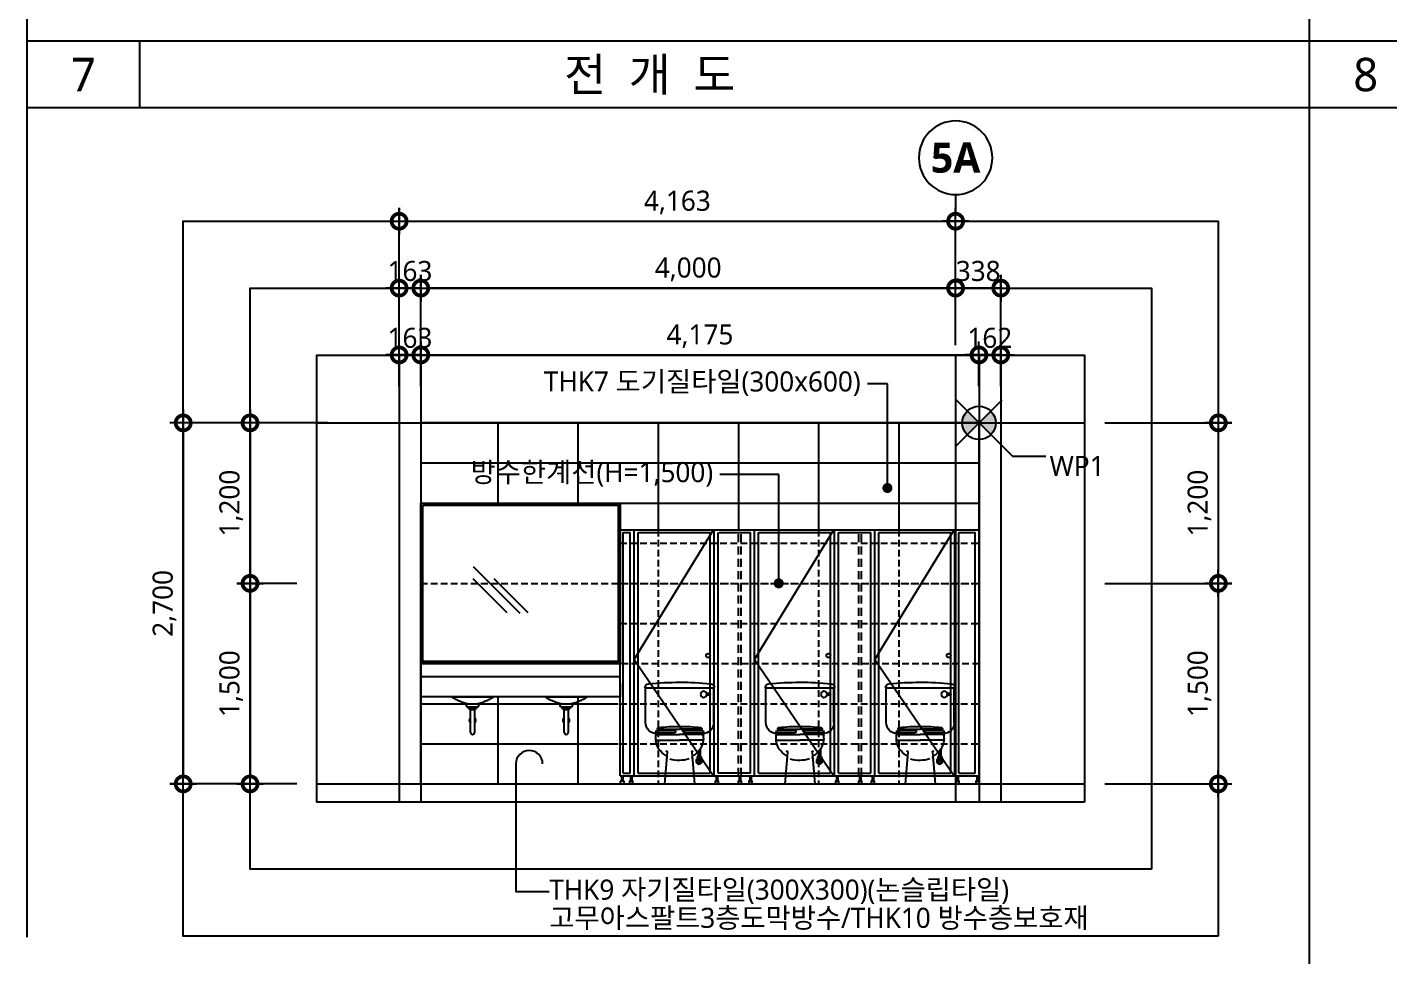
# Model space of a CAD drawing. Header units: millimetres. Extents: x 2213 to 82676, y 1050 to 28650.
# Drawn here: x 59543 to 69727, y 1050 to 8054 of the extents above; entities that cross this region are included whole.
import ezdxf
from ezdxf import colors
from ezdxf.entities.mleader import LeaderData, LeaderLine
from ezdxf.enums import TextEntityAlignment as Align
from ezdxf.math import Vec2, Vec3

# ---------------------------------------------------------------- set-up
doc = ezdxf.new("R2010")
doc.units = ezdxf.units.MM
doc.header["$LTSCALE"] = 200
doc.header["$PDMODE"] = 3
for name, pattern in [('CEN', [62, 60, -1, 0, -1]), ('HID', [2.3, 1.5, -0.8]), ('HIDDEN', [0.375, 0.25, -0.125])]:
    doc.linetypes.add(name, pattern=pattern)
doc.layers.get('Defpoints').update_dxf_attribs({"color": 137})
for name, color, linetype in [('01-CEN', 1, 'CEN'), ('01HAT', 8, 'Continuous'), ('01TEX', 3, 'Continuous'), ('01TOILET', 6, 'Continuous'), ('1', 1, 'Continuous'), ('2', 2, 'Continuous'), ('3', 3, 'Continuous'), ('5', 5, 'Continuous'), ('DIM', 7, 'Continuous'), ('DIM1', 7, 'Continuous'), ('SYM', 6, 'Continuous'), ('SYM-BUB', 3, 'Continuous'), ('SYM-LEAD', 6, 'Continuous'), ('TEXT', 3, 'Continuous'), ('방수한계선', 4, 'HIDDEN')]:
    doc.layers.add(name, color=color, linetype=linetype)
doc.layers.add('02Waste', color=171, linetype='Continuous', plot=False)
doc.styles.add('HY-M', font='malgun.ttf')
doc.styles.get("Standard").update_dxf_attribs({"font": 'malgun.ttf'})
doc.styles.add('맑은고딕', font='malgun.ttf')
doc.styles.add('맑은고딕B', font='malgunbd.ttf')
doc.styles.add('스타일1', font='malgun.ttf')
doc.linetypes.add('WIREMESH2', pattern='A,5,-0.25,["X",Standard,S=1,R=0,X=-0.32,Y=-0.5],-0.25', length=5.5)
doc.dimstyles.new('CJA-50', dxfattribs={"dimscale": 50, "dimtxt": 3, "dimasz": 1, "dimexe": 2, "dimexo": 3, "dimgap": 1, "dimtad": 1, "dimdec": 0, "dimzin": 1, "dimdsep": 46, "dimlunit": 6, "dimtxsty": '스타일1', "dimblk": 'GAUN-DOT', "dimcen": -2, "dimdle": 2, "dimclrd": 256, "dimclre": 256, "dimclrt": 3, "dimadec": 0, "dimazin": 0, "dimtfac": 1, "dimtdec": 0, "dimtix": 1, "dimtmove": 2, "dimatfit": 3, "dimldrblk": 'DOTSMALL', "dimfxl": 1, "dimtolj": 1, "dimtzin": 1, "dimarcsym": 0})

# ---------------------------------------------------------------- blocks, each defined once
blk = doc.blocks.new('GAUN-DOT')
at = {"linetype": 'ByBlock'}
for p, q in [((2, 0), (-2, 0)), ((0, -2), (0, 2))]:
    blk.add_line(p, q, dxfattribs=at)
at = {"const_width": 2.25}
blk.add_lwpolyline([(0, 0.28125, 1), (0, -0.28125, 1)], format="xyb", close=True, dxfattribs=at)
blk = doc.blocks.new('*D160')
at = {"layer": 'Defpoints', "color": 0, "transparency": 16777216}
for p in [(66487, 6603), (62325, 5527), (66487, 5527)]:
    blk.add_point(p, dxfattribs=at)
at = {"layer": 'DIM', "lineweight": -2, "transparency": 16777216}
for p, q in [((62325, 5677), (62325, 6703)), ((66487, 5677), (66487, 6703)), ((62375, 6603), (66437, 6603))]:
    blk.add_line(p, q, dxfattribs=at)
at = {"layer": 'DIM', "lineweight": -2, "transparency": 16777216, "xscale": 50, "yscale": 50, "zscale": 50, "rotation": 180}
blk.add_blockref('GAUN-DOT', (62325, 6603), dxfattribs=at)
at = {"layer": 'DIM', "lineweight": -2, "transparency": 16777216, "xscale": 50, "yscale": 50, "zscale": 50}
blk.add_blockref('GAUN-DOT', (66487, 6603), dxfattribs=at)
at = {"layer": 'DIM', "color": 3, "transparency": 16777216, "insert": (64406, 6743), "char_height": 150, "attachment_point": 5, "style": '맑은고딕'}
blk.add_mtext('\\A1;4,163', dxfattribs=at)
blk = doc.blocks.new('_DotSmall')
at = {"layer": 'DIM'}
h = blk.add_hatch(color=256, dxfattribs=at)
edge = h.paths.add_edge_path()
edge.add_arc((0, 0), 0.2, 0, 360)
at = {"layer": 'DIM', "linetype": 'ByBlock'}
blk.add_circle((0, 0), 0.2, dxfattribs=at)
blk = doc.blocks.new('*D161')
at = {"layer": 'Defpoints', "color": 0, "transparency": 16777216}
for p in [(66487, 6103), (66487, 5527), (66825, 5527)]:
    blk.add_point(p, dxfattribs=at)
at = {"layer": 'DIM', "lineweight": -2, "transparency": 16777216}
for p, q in [((66487, 5677), (66487, 6203)), ((66825, 5677), (66825, 6203)), ((66437, 6103), (66387, 6103)), ((66825, 6103), (66487, 6103)), ((66875, 6103), (66925, 6103))]:
    blk.add_line(p, q, dxfattribs=at)
at = {"layer": 'DIM', "lineweight": -2, "transparency": 16777216, "xscale": 50, "yscale": 50, "zscale": 50}
blk.add_blockref('GAUN-DOT', (66487, 6103), dxfattribs=at)
at = {"layer": 'DIM', "lineweight": -2, "transparency": 16777216, "xscale": 50, "yscale": 50, "zscale": 50, "rotation": 180}
blk.add_blockref('GAUN-DOT', (66825, 6103), dxfattribs=at)
at = {"layer": 'DIM', "color": 3, "transparency": 16777216, "insert": (66656, 6230), "char_height": 150, "attachment_point": 5, "style": '맑은고딕'}
blk.add_mtext('\\A1;338', dxfattribs=at)
blk = doc.blocks.new('*D162')
at = {"layer": 'Defpoints', "color": 0, "transparency": 16777216}
for p in [(62487, 6103), (62487, 5527), (66487, 5527)]:
    blk.add_point(p, dxfattribs=at)
at = {"layer": 'DIM', "lineweight": -2, "transparency": 16777216}
for p, q in [((62487, 5677), (62487, 6203)), ((66487, 5677), (66487, 6203)), ((66437, 6103), (62537, 6103))]:
    blk.add_line(p, q, dxfattribs=at)
at = {"layer": 'DIM', "lineweight": -2, "transparency": 16777216, "xscale": 50, "yscale": 50, "zscale": 50, "rotation": 180}
blk.add_blockref('GAUN-DOT', (62487, 6103), dxfattribs=at)
at = {"layer": 'DIM', "lineweight": -2, "transparency": 16777216, "xscale": 50, "yscale": 50, "zscale": 50}
blk.add_blockref('GAUN-DOT', (66487, 6103), dxfattribs=at)
at = {"layer": 'DIM', "color": 3, "transparency": 16777216, "insert": (64487, 6243), "char_height": 150, "attachment_point": 5, "style": '맑은고딕'}
blk.add_mtext('\\A1;4,000', dxfattribs=at)
blk = doc.blocks.new('*D163')
at = {"layer": 'Defpoints', "color": 0, "transparency": 16777216}
for p in [(62325, 6103), (62325, 5527), (62487, 5527)]:
    blk.add_point(p, dxfattribs=at)
at = {"layer": 'DIM', "lineweight": -2, "transparency": 16777216}
for p, q in [((62325, 5677), (62325, 6203)), ((62487, 5677), (62487, 6203)), ((62275, 6103), (62225, 6103)), ((62487, 6103), (62325, 6103)), ((62537, 6103), (62587, 6103))]:
    blk.add_line(p, q, dxfattribs=at)
at = {"layer": 'DIM', "lineweight": -2, "transparency": 16777216, "xscale": 50, "yscale": 50, "zscale": 50}
blk.add_blockref('GAUN-DOT', (62325, 6103), dxfattribs=at)
at = {"layer": 'DIM', "lineweight": -2, "transparency": 16777216, "xscale": 50, "yscale": 50, "zscale": 50, "rotation": 180}
blk.add_blockref('GAUN-DOT', (62487, 6103), dxfattribs=at)
at = {"layer": 'DIM', "color": 3, "transparency": 16777216, "insert": (62406, 6230), "char_height": 150, "attachment_point": 5, "style": '맑은고딕'}
blk.add_mtext('\\A1;163', dxfattribs=at)
blk = doc.blocks.new('*D164')
at = {"layer": 'Defpoints', "color": 0, "transparency": 16777216}
for p in [(61939, 5095), (60710, 2395), (61710, 2395)]:
    blk.add_point(p, dxfattribs=at)
at = {"layer": 'DIM', "lineweight": -2, "transparency": 16777216}
for p, q in [((61789, 5095), (60610, 5095)), ((60710, 5045), (60710, 2445)), ((61560, 2395), (60610, 2395))]:
    blk.add_line(p, q, dxfattribs=at)
at = {"layer": 'DIM', "lineweight": -2, "transparency": 16777216, "xscale": 50, "yscale": 50, "zscale": 50}
for p, rotation in [((60710, 5095), 90), ((60710, 2395), 270)]:
    blk.add_blockref('GAUN-DOT', p, dxfattribs=dict(at, rotation=rotation))
at = {"layer": 'DIM', "color": 3, "transparency": 16777216, "insert": (60570, 3745), "char_height": 150, "attachment_point": 5, "rotation": 90, "style": '맑은고딕'}
blk.add_mtext('\\A1;2,700', dxfattribs=at)
blk = doc.blocks.new('*D165')
at = {"layer": 'Defpoints', "color": 0, "transparency": 16777216}
for p in [(61851, 5095), (61210, 3895), (61710, 3895)]:
    blk.add_point(p, dxfattribs=at)
at = {"layer": 'DIM', "lineweight": -2, "transparency": 16777216}
for p, q in [((61701, 5095), (61110, 5095)), ((61210, 5045), (61210, 3945)), ((61560, 3895), (61110, 3895))]:
    blk.add_line(p, q, dxfattribs=at)
at = {"layer": 'DIM', "lineweight": -2, "transparency": 16777216, "xscale": 50, "yscale": 50, "zscale": 50}
for p, rotation in [((61210, 5095), 90), ((61210, 3895), 270)]:
    blk.add_blockref('GAUN-DOT', p, dxfattribs=dict(at, rotation=rotation))
at = {"layer": 'DIM', "color": 3, "transparency": 16777216, "insert": (61069, 4495), "char_height": 150, "attachment_point": 5, "rotation": 90, "style": '맑은고딕'}
blk.add_mtext('\\A1;1,200', dxfattribs=at)
blk = doc.blocks.new('*D166')
at = {"layer": 'Defpoints', "color": 0, "transparency": 16777216}
for p in [(61710, 3895), (61210, 2395), (61710, 2395)]:
    blk.add_point(p, dxfattribs=at)
at = {"layer": 'DIM', "lineweight": -2, "transparency": 16777216}
for p, q in [((61560, 3895), (61110, 3895)), ((61210, 3845), (61210, 2445)), ((61560, 2395), (61110, 2395))]:
    blk.add_line(p, q, dxfattribs=at)
at = {"layer": 'DIM', "lineweight": -2, "transparency": 16777216, "xscale": 50, "yscale": 50, "zscale": 50}
for p, rotation in [((61210, 3895), 90), ((61210, 2395), 270)]:
    blk.add_blockref('GAUN-DOT', p, dxfattribs=dict(at, rotation=rotation))
at = {"layer": 'DIM', "color": 3, "transparency": 16777216, "insert": (61069, 3145), "char_height": 150, "attachment_point": 5, "rotation": 90, "style": '맑은고딕'}
blk.add_mtext('\\A1;1,500', dxfattribs=at)
blk = doc.blocks.new('*D167')
at = {"layer": 'Defpoints', "color": 0, "transparency": 16777216}
for p in [(67452, 5095), (67452, 3895), (68452, 3895)]:
    blk.add_point(p, dxfattribs=at)
at = {"layer": 'DIM', "lineweight": -2, "transparency": 16777216}
for p, q in [((67602, 5095), (68552, 5095)), ((68452, 5045), (68452, 3945)), ((67602, 3895), (68552, 3895))]:
    blk.add_line(p, q, dxfattribs=at)
at = {"layer": 'DIM', "lineweight": -2, "transparency": 16777216, "xscale": 50, "yscale": 50, "zscale": 50}
for p, rotation in [((68452, 5095), 90), ((68452, 3895), 270)]:
    blk.add_blockref('GAUN-DOT', p, dxfattribs=dict(at, rotation=rotation))
at = {"layer": 'DIM', "color": 3, "transparency": 16777216, "insert": (68311, 4495), "char_height": 150, "attachment_point": 5, "rotation": 90, "style": '맑은고딕'}
blk.add_mtext('\\A1;1,200', dxfattribs=at)
blk = doc.blocks.new('*D168')
at = {"layer": 'Defpoints', "color": 0, "transparency": 16777216}
for p in [(67452, 3895), (67452, 2395), (68452, 2395)]:
    blk.add_point(p, dxfattribs=at)
at = {"layer": 'DIM', "lineweight": -2, "transparency": 16777216}
for p, q in [((67602, 3895), (68552, 3895)), ((68452, 3845), (68452, 2445)), ((67602, 2395), (68552, 2395))]:
    blk.add_line(p, q, dxfattribs=at)
at = {"layer": 'DIM', "lineweight": -2, "transparency": 16777216, "xscale": 50, "yscale": 50, "zscale": 50}
for p, rotation in [((68452, 3895), 90), ((68452, 2395), 270)]:
    blk.add_blockref('GAUN-DOT', p, dxfattribs=dict(at, rotation=rotation))
at = {"layer": 'DIM', "color": 3, "transparency": 16777216, "insert": (68311, 3145), "char_height": 150, "attachment_point": 5, "rotation": 90, "style": '맑은고딕'}
blk.add_mtext('\\A1;1,500', dxfattribs=at)
blk = doc.blocks.new('NEW_BUB')
at = {"layer": 'SYM-BUB', "color": 6}
blk.add_line((0, 3), (0, 0), dxfattribs=at)
blk.add_circle((0, 8.5), 5.5, dxfattribs=at)
at = {"layer": 'SYM-BUB', "color": 3, "style": '맑은고딕B'}
blk.add_attdef('X', text='', height=4.5, dxfattribs=at).set_placement((0, 8.5), align=Align.MIDDLE)
blk = doc.blocks.new('*D169')
at = {"layer": 'Defpoints', "color": 0, "transparency": 16777216}
for p in [(66662, 5603), (62487, 5220), (66662, 5220)]:
    blk.add_point(p, dxfattribs=at)
at = {"layer": 'DIM', "lineweight": -2, "transparency": 16777216}
for p, q in [((62487, 5370), (62487, 5703)), ((62537, 5603), (66612, 5603)), ((66662, 5370), (66662, 5703))]:
    blk.add_line(p, q, dxfattribs=at)
at = {"layer": 'DIM', "lineweight": -2, "transparency": 16777216, "xscale": 50, "yscale": 50, "zscale": 50, "rotation": 180}
blk.add_blockref('GAUN-DOT', (62487, 5603), dxfattribs=at)
at = {"layer": 'DIM', "lineweight": -2, "transparency": 16777216, "xscale": 50, "yscale": 50, "zscale": 50}
blk.add_blockref('GAUN-DOT', (66662, 5603), dxfattribs=at)
at = {"layer": 'DIM', "color": 3, "transparency": 16777216, "insert": (64575, 5743), "char_height": 150, "attachment_point": 5, "style": '맑은고딕'}
blk.add_mtext('\\A1;4,175', dxfattribs=at)
blk = doc.blocks.new('*D170')
at = {"layer": 'Defpoints', "color": 0, "transparency": 16777216}
for p in [(66662, 5603), (66662, 5220), (66825, 5220)]:
    blk.add_point(p, dxfattribs=at)
at = {"layer": 'DIM', "lineweight": -2, "transparency": 16777216}
for p, q in [((66612, 5603), (66562, 5603)), ((66662, 5370), (66662, 5703)), ((66825, 5603), (66662, 5603)), ((66825, 5370), (66825, 5703)), ((66875, 5603), (66925, 5603))]:
    blk.add_line(p, q, dxfattribs=at)
at = {"layer": 'DIM', "lineweight": -2, "transparency": 16777216, "xscale": 50, "yscale": 50, "zscale": 50}
blk.add_blockref('GAUN-DOT', (66662, 5603), dxfattribs=at)
at = {"layer": 'DIM', "lineweight": -2, "transparency": 16777216, "xscale": 50, "yscale": 50, "zscale": 50, "rotation": 180}
blk.add_blockref('GAUN-DOT', (66825, 5603), dxfattribs=at)
at = {"layer": 'DIM', "color": 3, "transparency": 16777216, "insert": (66743, 5730), "char_height": 150, "attachment_point": 5, "style": '맑은고딕'}
blk.add_mtext('\\A1;162', dxfattribs=at)
blk = doc.blocks.new('*D171')
at = {"layer": 'Defpoints', "color": 0, "transparency": 16777216}
for p in [(62325, 5603), (62325, 5220), (62487, 5220)]:
    blk.add_point(p, dxfattribs=at)
at = {"layer": 'DIM', "lineweight": -2, "transparency": 16777216}
for p, q in [((62275, 5603), (62225, 5603)), ((62325, 5370), (62325, 5703)), ((62487, 5603), (62325, 5603)), ((62487, 5370), (62487, 5703)), ((62537, 5603), (62587, 5603))]:
    blk.add_line(p, q, dxfattribs=at)
at = {"layer": 'DIM', "lineweight": -2, "transparency": 16777216, "xscale": 50, "yscale": 50, "zscale": 50}
blk.add_blockref('GAUN-DOT', (62325, 5603), dxfattribs=at)
at = {"layer": 'DIM', "lineweight": -2, "transparency": 16777216, "xscale": 50, "yscale": 50, "zscale": 50, "rotation": 180}
blk.add_blockref('GAUN-DOT', (62487, 5603), dxfattribs=at)
at = {"layer": 'DIM', "color": 3, "transparency": 16777216, "insert": (62406, 5730), "char_height": 150, "attachment_point": 5, "style": '맑은고딕'}
blk.add_mtext('\\A1;163', dxfattribs=at)
blk = doc.blocks.new('_DOT')
at = {"color": 0, "linetype": 'ByBlock'}
blk.add_line((-0.5, 0), (-1, 0), dxfattribs=at)
at = {"color": 0, "linetype": 'ByBlock', "const_width": 0.5}
blk.add_lwpolyline([(-0.25, 0, 1), (0.25, 0, 1)], format="xyb", close=True, dxfattribs=at)
blk = doc.blocks.new('WP21')
at = {"layer": 'SYM'}
h = blk.add_hatch(color=6, dxfattribs=at)
edge = h.paths.add_edge_path()
edge.add_ellipse((0, 0), major_axis=(0, 2.5), ratio=1, start_angle=405, end_angle=495)
edge.add_line((-1.77, -1.77), (0, 0))
edge.add_line((0, 0), (-1.77, 1.77))
edge = h.paths.add_edge_path()
edge.add_ellipse((0, 0), major_axis=(0, 2.5), ratio=1, start_angle=225, end_angle=315)
edge.add_line((1.77, 1.77), (0, 0))
edge.add_line((0, 0), (1.77, -1.77))
at = {"layer": 'SYM', "color": 6}
for p, q in [((-3.44, -3.44), (5, 5)), ((5, 5), (10, 5)), ((-3.44, 3.44), (3.44, -3.44))]:
    blk.add_line(p, q, dxfattribs=at)
blk.add_ellipse((0, 0), major_axis=(0, 2.5), ratio=1, start_param=5.497787, end_param=11.780972, dxfattribs=at)
at = {"layer": 'SYM', "color": 3, "linetype": 'WIREMESH2', "style": '스타일1'}
blk.add_attdef('WP', text='', height=3, dxfattribs=at).set_placement((10.55, 5), align=Align.MIDDLE_LEFT)
blk = doc.blocks.new('로우탱크-대변기')
at = {"layer": '01TOILET'}
for p, q in [((-75, -209), (-75, 50)), ((434, 50), (-74, 50)), ((-41, 7), (-22, 7)), ((435, -209), (435, 50)), ((-41, -7), (-22, -7)), ((5, -287), (144, -287)), ((7, -269), (144, -269)), ((36, -294), (10, -294)), ((10, -300), (180, -300)), ((16, -259), (180, -259)), ((36, -259), (36, -269)), ((36, -287), (36, -300)), ((47, -259), (47, -269)), ((53, -287), (53, -300)), ((69, -259), (69, -269)), ((79, -259), (79, -269)), ((149, -274), (149, -282)), ((344, -259), (180, -259)), ((350, -300), (180, -300)), ((211, -274), (211, -282)), ((353, -269), (216, -269)), ((355, -287), (216, -287)), ((280, -259), (280, -269)), ((291, -259), (291, -269)), ((307, -287), (307, -300)), ((313, -259), (313, -269)), ((324, -259), (324, -269)), ((324, -287), (324, -300)), ((350, -294), (324, -294)), ((2, -329), (2, -308)), ((3, -342), (180, -342)), ((357, -342), (180, -342)), ((358, -329), (358, -308)), ((18, -465), (49, -465)), ((18, -465), (18, -474)), ((18, -474), (49, -474)), ((27, -411), (27, -465)), ((27, -474), (27, -479)), ((28, -474), (28, -465)), ((39, -474), (39, -465)), ((40, -427), (40, -465)), ((40, -474), (40, -478)), ((49, -465), (49, -474)), ((88, -433), (68, -670)), ((272, -433), (292, -670))]:
    blk.add_line(p, q, dxfattribs=at)
for centre, radius in [((0, 0), 23.5), ((35, -500), 22), ((35, -500), 9.76)]:
    blk.add_circle(centre, radius, dxfattribs=at)
for centre, radius, start, end in [((-50, 49), 30, 95.7588, 165.3599), ((-74, 55), 5, 165.3599, 270), ((175, -2183), 2274, 83.9915, 95.7588), ((-41, 0), 7, 90, 270), ((410, 48), 30, 17.0278, 83.9915), ((434, 55), 5, 270, 17.0278), ((10, -209), 85, 180, 270), ((10, -308), 8, 90, 180), ((86, -302), 85.7, 157.4398, 168.0631), ((5, -285), 2, 168.0631, 270), ((86, -302), 85.7, 143.2069, 147.4173), ((16, -257), 2, 147.4173, 270), ((23, -254), 6, 96.885, 143.2069), ((173, -1498), 1259, 89.674, 96.885), ((144, -274), 5, 0, 90), ((144, -282), 5, 270, 0), ((187, -1498), 1259, 83.115, 90.326), ((216, -274), 5, 90, 180), ((216, -282), 5, 180, 270), ((337, -254), 6, 36.7931, 83.115), ((274, -302), 85.7, 32.5827, 36.7931), ((344, -257), 2, 270, 32.5827), ((350, -209), 85, 270, 0), ((350, -308), 8, 0, 90), ((274, -302), 85.7, 11.9369, 22.5602), ((355, -285), 2, 270, 11.9369), ((138, -333), 136, 178.2585, 214.0164), ((222, -333), 136, 325.9836, 1.7415), ((151, -325), 151, 213.9088, 240.307), ((65, -472), 20, 341, 63.0803), ((77, -433), 11.1, 359.1447, 87.3212), ((183, -249), 245, 252.0982, 286.6108), ((283, -433), 11.1, 92.6788, 180.8553), ((295, -472), 20, 116.9197, 199), ((209, -325), 151, 299.693, 326.0912)]:
    blk.add_arc(centre, radius, start, end, dxfattribs=at)

msp = doc.modelspace()

# ---------------------------------------------------------------- linework, layer by layer
at = {"layer": '01-CEN'}
for p, q in [((62324.7, 5602.6), (62324.7, 2257.6)), ((62487.2, 5602.6), (62487.2, 2257.6)), ((66487.2, 5602.6), (66487.2, 2257.6)), ((66662.2, 5602.6), (66662.2, 2257.6)), ((66824.7, 5602.6), (66824.7, 2257.6))]:
    msp.add_line(p, q, dxfattribs=at)
at = {"layer": '01HAT'}
for p, q in [((63062.2, 5095), (63062.2, 4495)), ((63662.2, 5095), (63662.2, 4495)), ((64262.2, 5095), (64262.2, 4295)), ((64862.2, 5095), (64862.2, 4295)), ((65462.2, 5095), (65462.2, 4295)), ((66062.2, 5095), (66062.2, 4295)), ((62487.2, 4795), (66662.2, 4795)), ((62487.2, 4495), (66662.2, 4495)), ((62487.2, 3295), (63977.2, 3295)), ((62487.2, 2995), (63962.2, 2995)), ((63062.2, 3045), (63062.2, 2395)), ((63662.2, 3045), (63662.2, 2395)), ((62487.2, 2695), (63962.2, 2695))]:
    msp.add_line(p, q, dxfattribs=at)
at = {"layer": '01HAT', "linetype": 'HIDDEN'}
for p, q in [((64262.2, 4295), (64262.2, 2395)), ((65462.2, 4295), (65462.2, 2395)), ((66062.2, 4295), (66062.2, 2395)), ((63977.2, 4195), (66662.2, 4195)), ((63977.2, 3895), (66662.2, 3895)), ((63977.2, 3595), (66662.2, 3595)), ((62487.2, 3295), (66662.2, 3295)), ((63977.2, 2995), (66662.2, 2995)), ((63977.2, 2695), (66662.2, 2695))]:
    msp.add_line(p, q, dxfattribs=at)
at = {"layer": '01TOILET'}
for p, q in [((63977.2, 2455, 0), (63977.2, 4495)), ((63977.2, 4295, 0), (64964.7, 4295, 0)), ((64082.2, 2455), (64082.2, 4295)), ((64682.2, 2455), (64682.2, 4295)), ((64964.7, 4295, 0), (66662.2, 4295, 0)), ((64982.2, 2455), (64982.2, 4295)), ((65582.2, 2455), (65582.2, 4295)), ((65882.2, 2455, 0), (65882.2, 4295, 0)), ((66482.2, 2455, 0), (66482.2, 4295, 0)), ((63230.8, 3668.2), (62881.2, 4017.8)), ((63132.4, 3674.6), (62878.7, 3928.3)), ((63290.4, 3674.6), (63036.7, 3928.3)), ((62487.2, 3295, 0), (62487.2, 3045)), ((63977.2, 3145), (63977.2, 3045)), ((62721.2, 3045), (63028.3, 3045)), ((62961.8, 3045), (62752.5, 3045, 0)), ((62834.7, 2970), (62823.2, 2998.8)), ((62904.7, 2970), (62834.7, 2970)), ((62844.7, 2960), (62844.7, 2970)), ((62894.7, 2960), (62844.7, 2960)), ((62854.7, 2950), (62854.7, 2960)), ((62904.7, 2960), (62894.7, 2960)), ((62894.7, 2960), (62894.7, 2950)), ((62914.7, 2970), (62904.7, 2970)), ((62904.7, 2970), (62904.7, 2960)), ((62926.3, 2998.8), (62914.7, 2970)), ((63421.2, 3045), (63728.3, 3045)), ((63661.8, 3045), (63452.5, 3045, 0)), ((63534.7, 2970), (63523.2, 2998.8)), ((63614.7, 2970), (63534.7, 2970)), ((63544.7, 2960), (63544.7, 2970)), ((63604.7, 2960), (63544.7, 2960)), ((63554.7, 2950), (63554.7, 2960)), ((63594.7, 2960), (63594.7, 2950)), ((63604.7, 2970), (63604.7, 2960)), ((63626.3, 2998.8), (63614.7, 2970)), ((62894.7, 2950), (62854.7, 2950)), ((62859.7, 2780), (62859.7, 2950)), ((62889.7, 2950), (62889.7, 2780)), ((63594.7, 2950), (63554.7, 2950)), ((63559.7, 2780), (63559.7, 2950)), ((63589.7, 2950), (63589.7, 2780)), ((63977.2, 2455), (66662.2, 2455, 0))]:
    msp.add_line(p, q, dxfattribs=at)
at = {"layer": '01TOILET', "linetype": 'HID', "ltscale": 0.2}
for p, q in [((64862.2, 2455), (64862.2, 4295)), ((64882.2, 2455), (64882.2, 4295)), ((65762.2, 2455), (65762.2, 4295)), ((65782.2, 2455), (65782.2, 4295))]:
    msp.add_line(p, q, dxfattribs=at)
at = {"layer": '01TOILET', "color": 7}
for p, q in [((63987.8, 2455, 0), (63987.8, 2423.6, 0)), ((63997.8, 2455, 0), (63997.8, 2423.6, 0)), ((64055.6, 2455, 0), (64055.6, 2423.6, 0)), ((64065.6, 2455, 0), (64065.6, 2423.6, 0)), ((64696.4, 2455, 0), (64696.4, 2423.6, 0)), ((64706.4, 2455, 0), (64706.4, 2423.6, 0)), ((64867.2, 2455), (64867.2, 2423.6)), ((64877.2, 2455), (64877.2, 2423.6)), ((64948.8, 2455, 0), (64948.8, 2423.6, 0)), ((64958.8, 2455, 0), (64958.8, 2423.6, 0)), ((65596.4, 2455, 0), (65596.4, 2423.6, 0)), ((65606.4, 2455, 0), (65606.4, 2423.6, 0)), ((65767.2, 2455), (65767.2, 2423.6)), ((65777.2, 2455), (65777.2, 2423.6)), ((65863, 2455, 0), (65863, 2423.6, 0)), ((65873, 2455, 0), (65873, 2423.6, 0)), ((66496.4, 2455, 0), (66496.4, 2423.6, 0)), ((66506.4, 2455, 0), (66506.4, 2423.6, 0)), ((66644.7, 2455), (66644.7, 2423.6)), ((66654.7, 2455), (66654.7, 2423.6)), ((64005.3, 2415, 0), (63980.3, 2415, 0)), ((64048.1, 2415, 0), (64073.1, 2415, 0)), ((64688.9, 2415, 0), (64713.9, 2415, 0)), ((64859.7, 2415), (64884.7, 2415)), ((64941.3, 2415, 0), (64966.3, 2415, 0)), ((65588.9, 2415, 0), (65613.9, 2415, 0)), ((65759.7, 2415), (65784.7, 2415)), ((65855.5, 2415, 0), (65880.5, 2415, 0)), ((66488.9, 2415, 0), (66513.9, 2415, 0)), ((66637.2, 2415), (66662.2, 2415))]:
    msp.add_line(p, q, dxfattribs=at)
at = {"layer": '01TOILET', "elevation": 0}
for points in [[(62487.2, 4495), (63977.2, 4495), (63977.2, 3295), (62487.2, 3295)], [(62502.2, 4480), (63962.2, 4480), (63962.2, 3310), (62502.2, 3310)]]:
    msp.add_lwpolyline(points, close=True, dxfattribs=at)
msp.add_lwpolyline([(63977.2, 3195), (62487.2, 3195)], dxfattribs=at)
at = {"layer": '01TOILET'}
msp.add_lwpolyline([(63977.2, 3045), (62487.2, 3045)], dxfattribs=at)
for points in [[(62823.2, 2998.8, 0.0038043), (62829.5, 2997, 0.0666615), (62844.7, 2995), (62904.7, 2995, 0.0666615), (62920, 2997, 0.0038043), (62926.3, 2998.8, 0.0135467)], [(63523.2, 2998.8, 0.0038043), (63529.5, 2997, 0.0666615), (63544.7, 2995), (63604.7, 2995, 0.0666615), (63620, 2997, 0.0038043), (63626.3, 2998.8, 0.0135467)]]:
    msp.add_lwpolyline(points, format="xyb", dxfattribs=at)
at = {"layer": '01TOILET', "color": 7, "elevation": 0}
for points in [[(63980.3, 2395), (63980.3, 2415), (63987.8, 2423.6), (63997.8, 2423.6), (64005.3, 2415), (64005.3, 2395)], [(64073.1, 2395), (64073.1, 2415), (64065.6, 2423.6), (64055.6, 2423.6), (64048.1, 2415), (64048.1, 2395)], [(64713.9, 2395), (64713.9, 2415), (64706.4, 2423.6), (64696.4, 2423.6), (64688.9, 2415), (64688.9, 2395)], [(64966.3, 2395), (64966.3, 2415), (64958.8, 2423.6), (64948.8, 2423.6), (64941.3, 2415), (64941.3, 2395)], [(65613.9, 2395), (65613.9, 2415), (65606.4, 2423.6), (65596.4, 2423.6), (65588.9, 2415), (65588.9, 2395)], [(65880.5, 2395), (65880.5, 2415), (65873, 2423.6), (65863, 2423.6), (65855.5, 2415), (65855.5, 2395)], [(66513.9, 2395), (66513.9, 2415), (66506.4, 2423.6), (66496.4, 2423.6), (66488.9, 2415), (66488.9, 2395)]]:
    msp.add_lwpolyline(points, dxfattribs=at)
at = {"layer": '01TOILET', "color": 7}
for points in [[(64884.7, 2395), (64884.7, 2415), (64877.2, 2423.6), (64867.2, 2423.6), (64859.7, 2415), (64859.7, 2395)], [(65784.7, 2395), (65784.7, 2415), (65777.2, 2423.6), (65767.2, 2423.6), (65759.7, 2415), (65759.7, 2395)], [(66662.2, 2395), (66662.2, 2415), (66654.7, 2423.6), (66644.7, 2423.6), (66637.2, 2415), (66637.2, 2395)]]:
    msp.add_lwpolyline(points, dxfattribs=at)
at = {"layer": '01TOILET'}
for centre in [(64635.6, 3355, 0), (65535.6, 3355, 0), (66435.6, 3355, 0)]:
    msp.add_circle(centre, 15, dxfattribs=at)
for centre, radius, start, end in [((62830, 3192.3), 183.2, 233.54714, 236.30993), ((62856.6, 3232.2), 231.1, 236.30993, 241.04486), ((62849.8, 3219.8), 216.9, 241.04486, 246.03751), ((62989.4, 3534), 560.7, 246.03751, 249.142), ((62942, 3409.6), 427.6, 249.142, 254.74489), ((62807.5, 3409.6), 427.6, 286.12699, 290.858), ((62760.1, 3534), 560.7, 290.858, 293.96249), ((62899.7, 3219.8), 216.9, 293.96249, 298.95514), ((62892.9, 3232.2), 231.1, 298.95514, 303.69007), ((62919.4, 3192.3), 183.2, 303.69007, 306.45286), ((63530, 3192.3), 183.2, 233.54714, 236.30993), ((63556.6, 3232.2), 231.1, 236.30993, 241.04486), ((63549.8, 3219.8), 216.9, 241.04486, 246.03751), ((63689.4, 3534), 560.7, 246.03751, 249.142), ((63642, 3409.6), 427.6, 249.142, 254.74489), ((63507.5, 3409.6), 427.6, 286.12699, 290.858), ((63460.1, 3534), 560.7, 290.858, 293.96249), ((63599.7, 3219.8), 216.9, 293.96249, 298.95514), ((63592.9, 3232.2), 231.1, 298.95514, 303.69007), ((63619.4, 3192.3), 183.2, 303.69007, 306.45286), ((62874.7, 2870), 25, 126.8699, 233.1301), ((62874.7, 2870), 25, 306.8699, 53.1301), ((63574.7, 2870), 25, 126.8699, 233.1301), ((63574.7, 2870), 25, 306.8699, 53.1301), ((62874.7, 2780), 15, 180, 0), ((63574.7, 2780), 15, 180, 0)]:
    msp.add_arc(centre, radius, start, end, dxfattribs=at)
at = {"layer": '02Waste'}
for points in [[(68451.7, 1257.6), (60709.8, 1257.6), (60709.8, 6602.6), (68451.7, 6602.6)], [(67951.7, 1757.6), (61209.8, 1757.6), (61209.8, 6102.6), (67951.7, 6102.6)]]:
    msp.add_lwpolyline(points, close=True, dxfattribs=at)
msp.add_lwpolyline([(67451.7, 2257.6), (61709.8, 2257.6), (61709.8, 5602.6), (67451.7, 5602.6), (67451.7, 2257.6)], dxfattribs=at)
at = {"layer": '1'}
for p, q in [((61709.8, 5095), (67451.7, 5095)), ((64082.2, 3325, 0), (64677.2, 4295, 0)), ((64982.2, 3325, 0), (65577.2, 4295, 0)), ((65882.2, 3325, 0), (66477.2, 4295, 0)), ((64082.2, 3325, 0), (64677.2, 2455, 0)), ((64982.2, 3325, 0), (65577.2, 2455, 0)), ((65882.2, 3325, 0), (66477.2, 2455, 0)), ((61709.8, 2395), (67451.7, 2395))]:
    msp.add_line(p, q, dxfattribs=at)
at = {"layer": '2'}
msp.add_lwpolyline([(66662.2, 5095), (62487.2, 5095), (62487.2, 2395), (66662.2, 2395)], close=True, dxfattribs=at)
at = {"layer": '3'}
for p, q in [((59543.4, 1250), (59543.4, 28650)), ((69134.2, 1050), (69134.2, 28650)), ((78725, 7950), (59543.4, 7950)), ((78725, 7950), (59543.4, 7950)), ((60384, 7950), (60384, 7450)), ((78725, 7450), (59543.4, 7450))]:
    msp.add_line(p, q, dxfattribs=at)
at = {"layer": '5'}
for p, q in [((64001.2, 4275, 0), (64052.2, 4275, 0)), ((64001.2, 2475, 0), (64001.2, 4275, 0)), ((64052.2, 2475, 0), (64052.2, 4275)), ((64112.2, 2475), (64112.2, 4275)), ((64112.2, 4275), (64652.2, 4275, 0)), ((64652.2, 2475, 0), (64652.2, 4275)), ((64712.2, 2475), (64712.2, 4275)), ((64718.3, 4275), (64952.2, 4275)), ((64952.2, 2475, 0), (64952.2, 4275)), ((65012.2, 2475), (65012.2, 4275)), ((65012.2, 4275), (65552.2, 4275, 0)), ((65552.2, 2475, 0), (65552.2, 4275)), ((65612.2, 2475), (65612.2, 4275)), ((65612.2, 4275, 0), (65852.2, 4275)), ((65852.2, 2475, 0), (65852.2, 4275, 0)), ((65912.2, 2475, 0), (65912.2, 4275, 0)), ((65912.2, 4275, 0), (66452.2, 4275, 0)), ((66452.2, 2475, 0), (66452.2, 4275, 0)), ((66512.2, 4275, 0), (66632.2, 4275, 0)), ((66512.2, 2475, 0), (66512.2, 4275, 0)), ((66632.2, 2475, 0), (66632.2, 4275, 0)), ((64001.2, 2475, 0), (64052.2, 2475, 0)), ((64112.2, 2475, 0), (64652.2, 2475, 0)), ((64952.2, 2475, 0), (64712.2, 2475, 0)), ((65012.2, 2475, 0), (65552.2, 2475, 0)), ((65612.2, 2475, 0), (65852.2, 2475, 0)), ((65912.2, 2475, 0), (66452.2, 2475, 0)), ((66512.2, 2475, 0), (66632.2, 2475, 0))]:
    msp.add_line(p, q, dxfattribs=at)
at = {"layer": 'DIM1'}
msp.add_line((62487.2, 2395), (62487.2, 4223.7), dxfattribs=at)
at = {"layer": 'SYM-LEAD'}
for points, format in [([(63398.3, 2545, 1), (63198.3, 2545), (63198.3, 1590.8), (63448.3, 1590.8)], "xyb"), ([(63398.3, 2395, 0, 50, 0), (63398.3, 2545, 0, 0, 0), (63398.3, 2486.7, 0, 0, 0)], "xyseb")]:
    msp.add_lwpolyline(points, format=format, dxfattribs=at)
at = {"layer": '방수한계선'}
msp.add_line((62487.2, 3895), (66662.2, 3895), dxfattribs=at)

# ---------------------------------------------------------------- block references
at = {"layer": '01TOILET', "linetype": 'HID', "xscale": -1}
msp.add_blockref('로우탱크-대변기', (64602.5, 3064.5), dxfattribs=at)
at = {"layer": '01TOILET', "xscale": -1}
for p in [(65502.5, 3064.5), (66402.5, 3064.5, 0)]:
    msp.add_blockref('로우탱크-대변기', p, dxfattribs=at)
at = {"layer": 'SYM', "linetype": 'WIREMESH2'}
ref = msp.add_blockref('WP21', (66662.2, 5095), dxfattribs=dict(at, xscale=-50.00000000000001, yscale=50.00000000000001, zscale=50.00000000000001, rotation=180))
ref.add_attrib('WP', 'WP1', dxfattribs={"color": 3, "linetype": 'WIREMESH2', "height": 150, "style": '스타일1'}).set_placement((67189.8, 4653.3), align=Align.BOTTOM_LEFT)
at = {"layer": 'SYM-BUB'}
ref = msp.add_blockref('NEW_BUB', (66487.2, 6652.6), dxfattribs=dict(at, xscale=-50.00000000000001, yscale=50.00000000000001, zscale=50.00000000000001))
ref.add_attrib('X', '5A', dxfattribs={"color": 3, "height": 225, "style": '맑은고딕B'}).set_placement((66487.2, 7077.6), align=Align.MIDDLE)

# ---------------------------------------------------------------- texts
at = {"layer": '01TEX', "linetype": 'Continuous', "style": 'HY-M'}
msp.add_text('전  개  도', height=250, rotation=360, dxfattribs=at).set_placement((64199.2, 7700), align=Align.MIDDLE_CENTER)
at = {"layer": '01TEX', "style": 'HY-M'}
for s, p in [('7', (59963.7, 7700)), ('8', (69554.5, 7700))]:
    msp.add_text(s, height=250, rotation=360, dxfattribs=at).set_placement(p, align=Align.MIDDLE_CENTER)
at = {"layer": 'TEXT', "color": 3, "style": '스타일1'}
for s, p in [('THK9 자기질타일(300X300)(논슬립타일)', (63448.3, 1604.5)), ('고무아스팔트3층도막방수/THK10 방수층보호재', (63448.3, 1393.7))]:
    msp.add_text(s, height=150, dxfattribs=at).set_placement(p, align=Align.MIDDLE_LEFT)

# ---------------------------------------------------------------- dimensions: what is measured, and where the dimension line sits
at = {"layer": 'DIM'}
for base, p1, p2, angle, picture, middle in [((66487.2460317, 6602.5769232), (62324.7460316, 5526.6411347), (66487.2460317, 5526.6411347), 180, '*D160', (64405.9960316, 6743.0660537)), ((62324.7460316, 6102.5769232), (62487.2460317, 5526.6411346), (62324.7460316, 5526.6411346), 180, '*D163', (62405.9960317, 6230.4811352)), ((62487.2, 6102.6), (66487.2, 5526.6), (62487.2, 5526.6), 180, '*D162', (64487.2, 6242.7)), ((66487.2460317, 6102.5769232), (66824.7460317, 5526.6411347), (66487.2460317, 5526.6411347), 180, '*D161', (66655.9960317, 6230.0735265)), ((66662.2, 5602.6), (62487.2, 5219.6), (66662.2, 5219.6), 180, '*D169', (64574.7, 5743.1)), ((60709.8, 2395), (61939.3, 5095), (61709.8, 2395), 270, '*D164', (60569.7, 3745)), ((61209.8, 3895), (61851.2, 5095), (61709.8, 3895), 270, '*D165', (61069.3, 4495)), ((68451.7, 3895), (67451.7, 5095), (67451.7, 3895), 270, '*D167', (68311.2, 4495)), ((61209.8, 2395), (61709.8, 3895), (61709.8, 2395), 270, '*D166', (61069.3, 3145)), ((68451.7, 2395), (67451.7, 3895), (67451.7, 2395), 270, '*D168', (68311.2, 3145))]:
    dim = msp.add_linear_dim(base=base, p1=p1, p2=p2, angle=angle, dimstyle='CJA-50', override={"dimtxsty": '맑은고딕'}, dxfattribs=at)
    dim.commit()
    dim.dimension.update_dxf_attribs({"geometry": picture, "text_midpoint": middle})
for base, p1, p2, picture, middle in [((62324.7460316, 5602.5769232), (62487.2460317, 5219.6487204), (62324.7460316, 5219.6487204), '*D171', (62405.9960316, 5730.4811352)), ((66662.2460317, 5602.5769232), (66824.7460317, 5219.6487204), (66662.2460317, 5219.6487204), '*D170', (66743.4960317, 5730.4811352))]:
    dim = msp.add_linear_dim(base=base, p1=p1, p2=p2, dimstyle='CJA-50', override={"dimtxsty": '맑은고딕'}, dxfattribs=at)
    dim.commit()
    dim.dimension.update_dxf_attribs({"geometry": picture, "text_midpoint": middle})

# ---------------------------------------------------------------- leaders
at = {"layer": 'TEXT', "color": 3}
ml = msp.add_multileader_mtext('Standard', dxfattribs=at)
ml.set_content('THK7 도기질타일(300x600) ', color=3, style='스타일1')
ml.set_leader_properties(color=6)
ml.set_arrow_properties(name='DOT')
ml.build(insert=Vec2(0, 0))
ml.multileader.update_dxf_attribs({"dogleg_length": 3, "arrow_head_size": 75})
ctx = ml.context
ctx.base_point, ctx.char_height, ctx.arrow_head_size, ctx.landing_gap_size, ctx.plane_origin = Vec3(63213.8, 5387.8), 150, 75, 50, Vec3(66842.9, 2851.3)
ctx.text_align_type = 2
notes = []
notes.append((ctx, [(0, (1, 1, 0), (65976.9, 5387.8), (-1, 0), 150, [(0, [(65976.9, 4607.9)], 0, [])])]))
ctx.mtext.insert, ctx.mtext.alignment, ctx.mtext.flow_direction = Vec3(65776.9, 5479.8), 3, 5
ml = msp.add_multileader_mtext('Standard', dxfattribs=at)
ml.set_content('방수한계선(H=1,500)', color=3, style='스타일1')
ml.set_leader_properties(color=6)
ml.set_arrow_properties(name='DOT')
ml.build(insert=Vec2(0, 0))
ml.multileader.update_dxf_attribs({"dogleg_length": 3, "arrow_head_size": 75})
ctx = ml.context
ctx.base_point, ctx.char_height, ctx.arrow_head_size, ctx.landing_gap_size, ctx.plane_origin = Vec3(62689, 4709.7), 150, 75, 50, Vec3(65549.9, 2497.6)
ctx.text_align_type = 2
notes.append((ctx, [(0, (1, 1, 0), (65164, 4709.7), (-1, 0), 440.1, [(0, [(65164, 3895)], 0, [])])]))
ctx.mtext.insert, ctx.mtext.alignment, ctx.mtext.flow_direction = Vec3(64673.9, 4801.7), 3, 5
for ctx, leaders in notes:
    for number, flags, end, landing, length, lines in leaders:
        leader = LeaderData()
        leader.index, (leader.has_last_leader_line, leader.has_dogleg_vector, leader.attachment_direction) = number, flags
        leader.last_leader_point, leader.dogleg_vector, leader.dogleg_length = Vec3(end), Vec3(landing), length
        for number, points, colour, breaks in lines:
            line = LeaderLine()
            line.index, line.vertices, line.color, line.breaks = number, Vec3.list(points), colors.encode_raw_color(colour), breaks
            leader.lines.append(line)
        ctx.leaders.append(leader)

doc.saveas('drawing.dxf')
